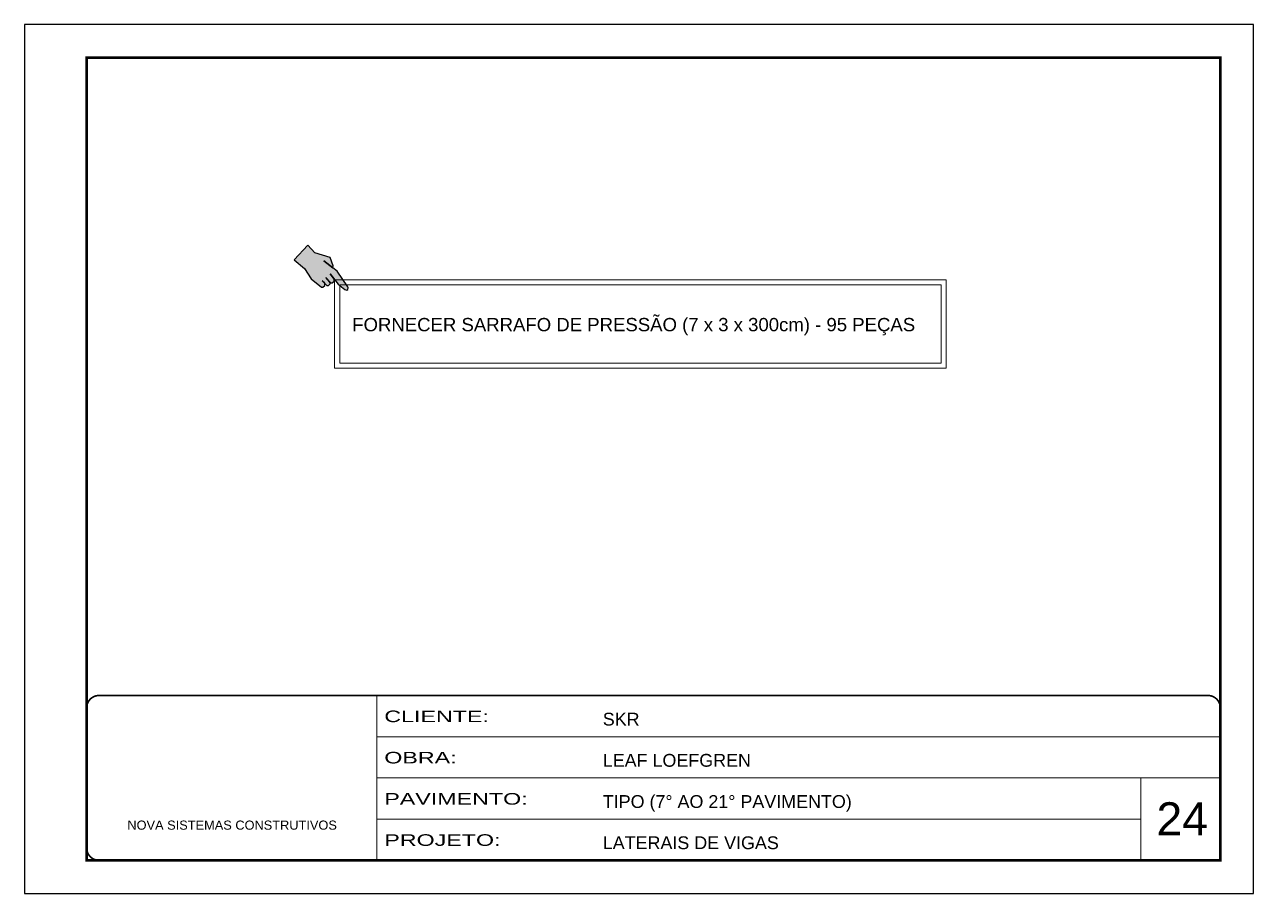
# Model space of a CAD drawing. Extents: x 3309 to 9563, y -2522 to 14608.
# Drawn here: x 8078 to 9563, y 7815 to 8865 of the extents above; entities that cross this region are included whole.
import ezdxf

# ---------------------------------------------------------------- set-up
doc = ezdxf.new("R2010")
doc.units = 0
doc.linetypes.add('CONTINUO', pattern=[0])
doc.linetypes.add('DASHED', pattern=[0.75, 0.5, -0.25])
for name, color, linetype, lineweight in [('CARIMBO', 255, 'Continuous', 9), ('contorno de painel', 7, 'Continuous', 13), ('Folhas', 255, 'Continuous', 9), ('SARRAFO DE PRESSAO', 251, 'DASHED', 9)]:
    doc.layers.add(name, color=color, linetype=linetype, lineweight=lineweight)
doc.layers.add('Laje_Perimetro', color=7, linetype='Continuous', plot=False)
doc.layers.add('REGUA-80', color=111, linetype='Continuous')
doc.layers.add('va165-sec', color=5, linetype='DASHED')
doc.styles.add('ARIAL', font='arial.ttf')
doc.styles.add('Tecnologia', font='')
doc.styles.get('Tecnologia').set_extended_font_data('Forgotten Futurist')

# ---------------------------------------------------------------- blocks, each defined once
blk = doc.blocks.new('9999999999')
at = {"color": 30, "linetype": 'CONTINUO'}
for p, q in [((98564.6, 34230.2), (98564.6, 34429.4)), ((98564.6, 34379.6), (99584, 34379.6)), ((98564.6, 34329.8), (99488, 34329.8)), ((99584, 34329.8), (99488, 34329.8)), ((99488, 34329.8), (99488, 34230.2)), ((98564.6, 34280), (99488, 34280))]:
    blk.add_line(p, q, dxfattribs=at)
at = {"color": 30, "linetype": 'CONTINUO', "const_width": 2}
blk.add_lwpolyline([(99584, 34230.2), (99584, 34414.4, 0.414214), (99569, 34429.4), (98229, 34429.4, 0.414214), (98214, 34414.4), (98214, 34245.2, 0.414214), (98229, 34230.2), (99584, 34230.2)], format="xyb", dxfattribs=at)
at = {"layer": 'Folhas'}
blk.add_lwpolyline([(98139, 34190.2), (99624, 34190.2), (99624, 35240.2), (98139, 35240.2)], close=True, dxfattribs=at)
at = {"layer": 'Folhas', "color": 30, "const_width": 3}
blk.add_lwpolyline([(98214, 34230.2), (99584, 34230.2), (99584, 35200.2), (98214, 35200.2)], close=True, dxfattribs=at)
at = {"color": 7, "linetype": 'Continuous', "ltscale": 5, "style": 'ARIAL'}
for s, height, p in [('SKR', 15.48, (98837.7, 34393.1)), ('LEAF LOEFGREN', 15.483, (98837.7, 34343.3)), ('TIPO (7° AO 21° PAVIMENTO)', 15.483, (98837.7, 34293.5)), ('NOVA SISTEMAS CONSTRUTIVOS', 11.059, (98263.2, 34267.2)), ('LATERAIS DE VIGAS', 15.483, (98837.7, 34243.7))]:
    blk.add_text(s, height=height, dxfattribs=at).set_placement(p)
at = {"layer": 'Folhas', "color": 7, "style": 'Tecnologia', "width": 1.5}
for s, p in [('CLIENTE:', (98573.7, 34397.2)), ('OBRA:', (98573.7, 34347.3)), ('PAVIMENTO:', (98573.7, 34297.5)), ('PROJETO:', (98573.7, 34247.7))]:
    blk.add_text(s, height=14, dxfattribs=at).set_placement(p)
blk = doc.blocks.new('INDICADOR')
at = {"layer": 'va165-sec', "ltscale": 100}
blk.add_hatch(color=61, dxfattribs=at).paths.add_polyline_path([(-59.7, -24.5), (-37.5, -24.3), (-35.4, -22.8), (-34.7, -18.5), (-36.9, -15.9), (-32.1, -16.5), (-29.9, -15.1), (-29.3, -11.2), (-31.5, -8.9), (-29.5, -9.3), (-27.5, -7.7), (-26.6, -3.4), (-28.9, -0.4), (-18.5, -2.8), (-3.7, -3.1), (-0.7, -1.9), (0, 0), (-1.3, 2.8), (-2.9, 3.5), (-33.7, 13.2), (-42.6, 13.1), (-44, 16), (-56.7, 23.9), (-82.1, 13.8), (-99.5, 16.7), (-102.1, -17), (-79.1, -17.5)])
at = {"layer": 'REGUA-80', "color": 1}
blk.add_lwpolyline([(-102.1, -17), (-79.1, -17.5), (-59.7, -24.5), (-37.5, -24.3), (-35.4, -22.8), (-34.7, -18.5), (-36.9, -15.9), (-43.1, -15.1), (-32.1, -16.5), (-29.9, -15.1), (-29.3, -11.2), (-31.5, -8.9), (-41.5, -7), (-29.5, -9.3), (-27.5, -7.7), (-26.6, -3.4), (-28.9, -0.4), (-39.8, 2.2), (-18.5, -2.8), (-3.7, -3.1), (-0.7, -1.9), (0, 0), (-1.3, 2.8), (-2.9, 3.5), (-33.7, 13.2), (-42.6, 13.1), (-61.9, 12.9), (-42.6, 13.1), (-44, 16), (-56.7, 23.9), (-82.1, 13.8), (-99.5, 16.7), (-102.1, -17)], dxfattribs=at)
blk = doc.blocks.new('DEDADA')
at = {"linetype": 'Continuous', "ltscale": 100, "xscale": 0.5000000000004939, "yscale": 0.5000000000004939, "zscale": 0.5000000000004939, "rotation": 321.5463332659798}
blk.add_blockref('INDICADOR', (63.1, 17), dxfattribs=at)

msp = doc.modelspace()

# ---------------------------------------------------------------- linework, layer by layer
at = {"layer": 'contorno de painel', "color": 1}
for points in [[(8452.57, 8556.62), (9191.62, 8556.62), (9191.62, 8449.73), (8452.57, 8449.73)], [(8458.83, 8550.37), (9185.37, 8550.37), (9185.37, 8455.99), (8458.83, 8455.99)]]:
    msp.add_lwpolyline(points, close=True, dxfattribs=at)
at = {"layer": 'Laje_Perimetro'}
msp.add_lwpolyline([(9562.87, 8864.98), (8077.87, 8864.98), (8077.87, 7814.98), (9562.87, 7814.98)], close=True, dxfattribs=at)

# ---------------------------------------------------------------- block references
at = {"lineweight": 5, "xscale": 1.432821714138108, "yscale": 1.432821714138108, "zscale": 0.4776072380460363}
msp.add_blockref('DEDADA', (8378.1, 8520.4), dxfattribs=at)
at = {"layer": 'SARRAFO DE PRESSAO', "color": 6, "linetype": 'ByBlock'}
msp.add_blockref('9999999999', (-90061.11, -26375.22), dxfattribs=at)

# ---------------------------------------------------------------- texts
at = {"layer": 'CARIMBO', "color": 1, "style": 'ARIAL'}
msp.add_text('FORNECER SARRAFO DE PRESSÃO (7 x 3 x 300cm) - 95 PEÇAS', height=16.0518, dxfattribs=at).set_placement((8473.79, 8494.38))
at = {"layer": 'CARIMBO', "style": 'ARIAL'}
msp.add_text('24', height=40, dxfattribs=at).set_placement((9445.73, 7885.13))

doc.saveas('drawing.dxf')
